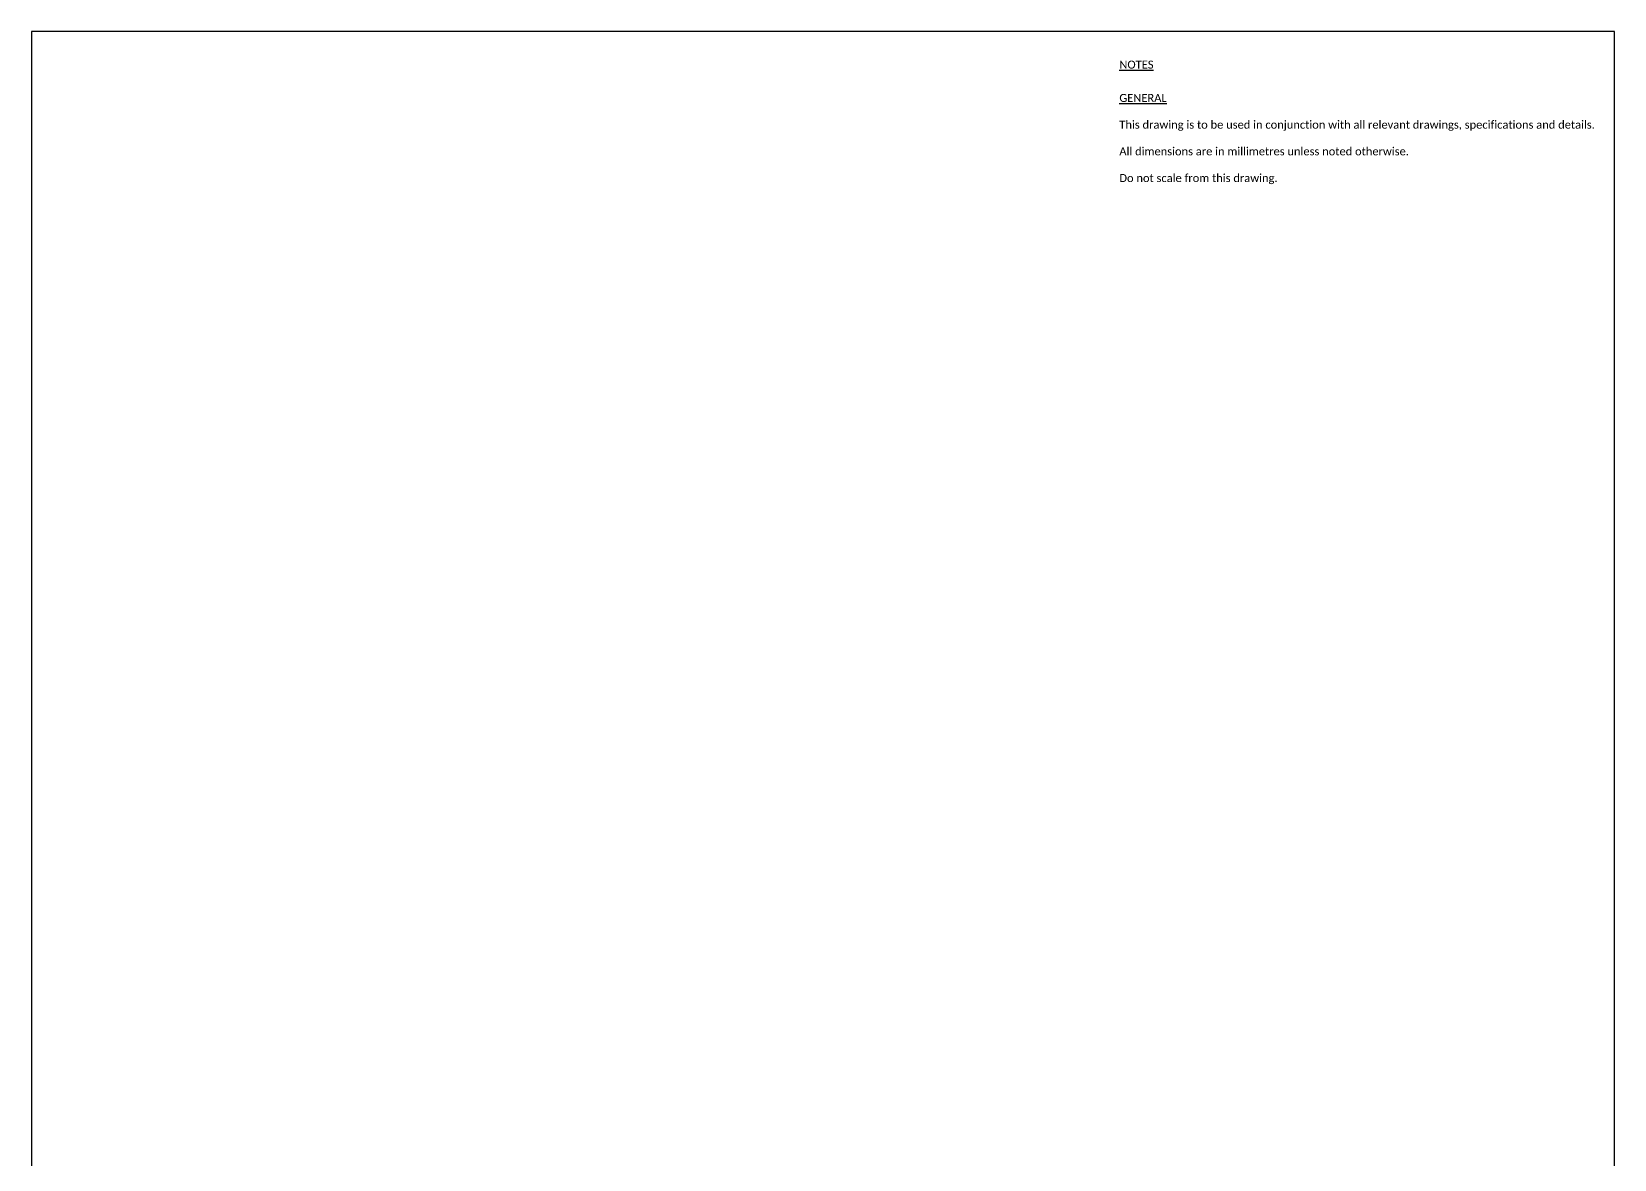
# Paper-space layout 'A2 (portrait)' of a CAD drawing. Extents: x 0 to 396, y 0 to 564.
# Drawn here: x 0 to 395.5, y 281.8 to 563.5 of the extents above; entities that cross this region are included whole.
import ezdxf
from ezdxf.enums import TextEntityAlignment as Align

# ---------------------------------------------------------------- set-up
doc = ezdxf.new("R2010")
doc.units = 0
doc.layers.get('0').update_dxf_attribs({"linetype": 'CONTINUOUS'})
doc.layers.get('Defpoints').update_dxf_attribs({"linetype": 'CONTINUOUS'})
doc.layers.add('JPP_Mask', color=7, linetype='CONTINUOUS')
doc.layers.add('JPP_Text', color=2, linetype='CONTINUOUS')
doc.styles.add('JPP', font='arial.ttf')
doc.styles.get("Standard").update_dxf_attribs({"font": 'calibri.ttf', "height": 2})

# ---------------------------------------------------------------- blocks, each defined once
blk = doc.blocks.new('A2mask (portrait)')
at = {"layer": 'Defpoints'}
blk.add_lwpolyline([(395.5, 0), (395.5, 563.5), (0, 563.5), (0, 0)], close=True, dxfattribs=at)
at = {"color": 7, "style": 'JPP'}
for tag, p in [('Client', (348.6, 80.5)), ('Project1', (348.6, 63)), ('Project2', (348.6, 57.75)), ('Project3', (348.6, 52.5)), ('Title1', (348.6, 40.25)), ('Title2', (348.6, 35)), ('Title3', (348.6, 29.75)), ('Status', (273, 5.25))]:
    blk.add_attdef(tag, text='', height=2.5, dxfattribs=at).set_placement(p, align=Align.MIDDLE_LEFT)
at = {"color": 2, "style": 'JPP'}
for tag, p in [('Scale', (292.25, 17.5)), ('Drawn', (323.75, 17.5)), ('Checked', (355.25, 17.5)), ('Date', (386.75, 17.5))]:
    blk.add_attdef(tag, text='', height=1.4, dxfattribs=at).set_placement(p, align=Align.MIDDLE_CENTER)
at = {"color": 6, "style": 'JPP'}
for tag, p in [('Ref', (336, 5.25)), ('DrgNo.', (365.4, 5.25))]:
    blk.add_attdef(tag, text='', height=2.8, dxfattribs=at).set_placement(p, align=Align.MIDDLE_LEFT)
blk.add_attdef('Rev', text='', height=2.8, dxfattribs=at).set_placement((389.39, 5.25), align=Align.MIDDLE_CENTER)

psp = doc.layouts.new('A2 (portrait)')

# ---------------------------------------------------------------- block references
at = {"layer": 'JPP_Mask'}
psp.add_blockref('A2mask (portrait)', (0, 0), dxfattribs=at)

# ---------------------------------------------------------------- texts
at = {"layer": 'JPP_Text', "ltscale": 250, "insert": (271.8, 556.27), "char_height": 2, "width": 120.3043, "attachment_point": 1}
psp.add_mtext('\\pt2,4,8,80,114;{\\LNOTES\\P\\H1.5x;\\P\\H0.6667x;GENERAL\\P\\P}This drawing is to be used in conjunction with all relevant drawings, specifications and details.\\P\\PAll dimensions are in millimetres unless noted otherwise.\\P\\PDo not scale from this drawing.', dxfattribs=at)

doc.saveas('drawing.dxf')
